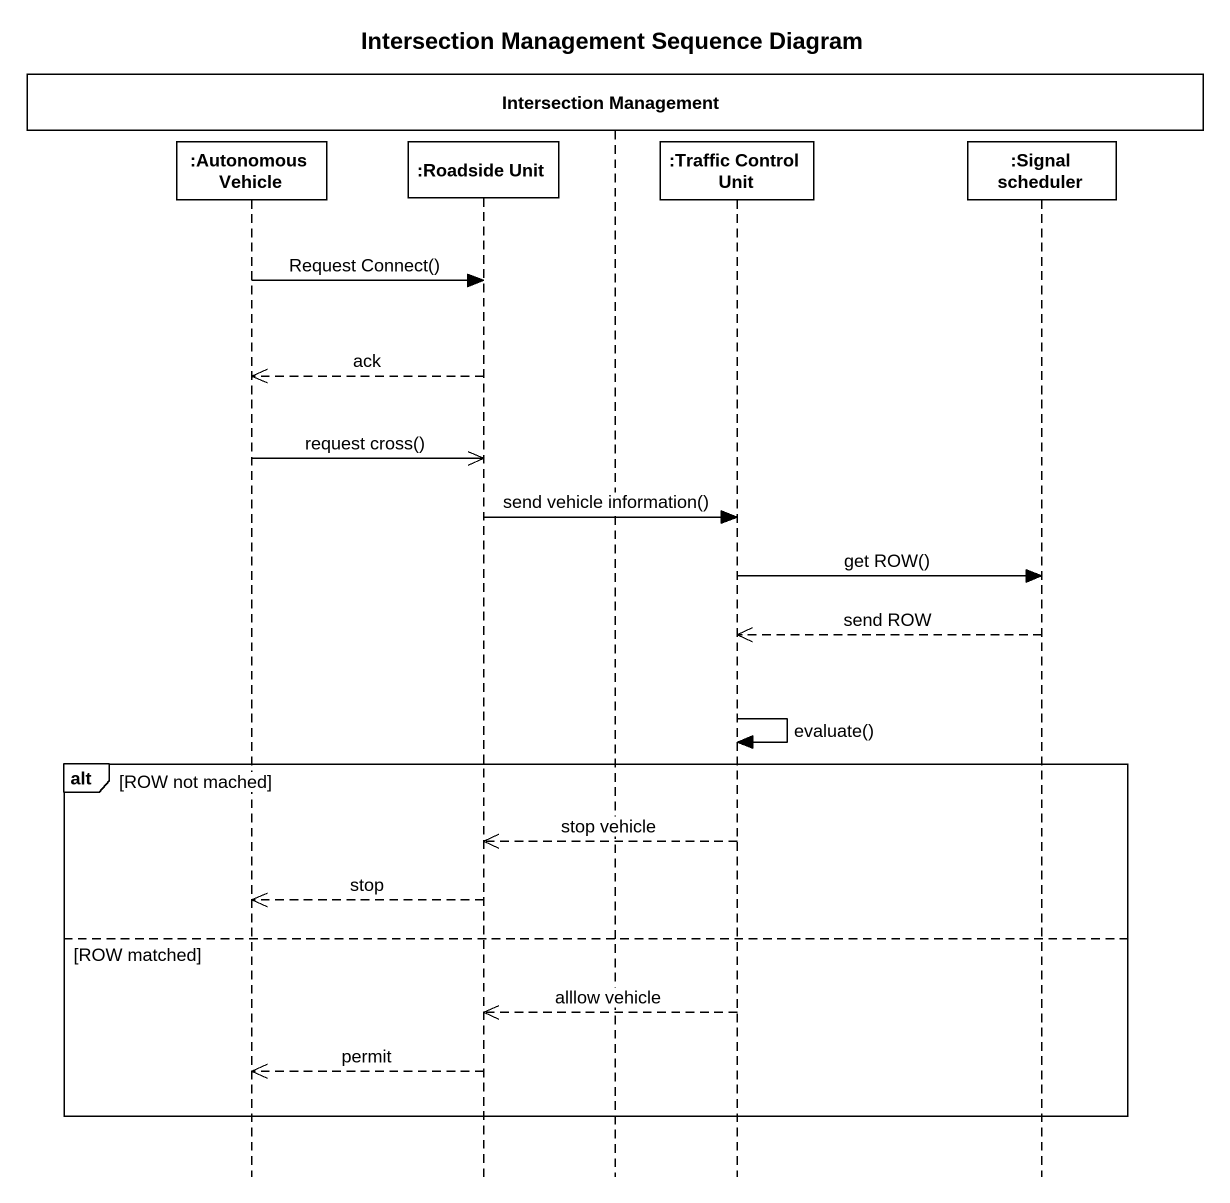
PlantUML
@startuml
title Intersection Management Sequence Diagram
hide footbox
participant ":Autonomous Vehicle" as Autonomous_Vehicle
participant ":Roadside Unit" as Roadside_Unit
participant "Intersection Management" as Intersection_Management
participant ":Traffic Control Unit" as Traffic_Control_Unit
participant ":Signal scheduler" as Signal_scheduler

Autonomous_Vehicle -> Roadside_Unit : Request Connect()
Roadside_Unit -->> Autonomous_Vehicle : ack
Autonomous_Vehicle ->> Roadside_Unit : request cross()
Roadside_Unit -> Traffic_Control_Unit : send vehicle information()
Traffic_Control_Unit -> Signal_scheduler : get ROW()
Signal_scheduler -->> Traffic_Control_Unit : send ROW
Traffic_Control_Unit -> Traffic_Control_Unit : evaluate()
alt ROW not mached
  Traffic_Control_Unit -->> Roadside_Unit : stop vehicle
  Roadside_Unit -->> Autonomous_Vehicle : stop
else ROW matched
  Traffic_Control_Unit -->> Roadside_Unit : alllow vehicle
  Roadside_Unit -->> Autonomous_Vehicle : permit
end
@enduml
